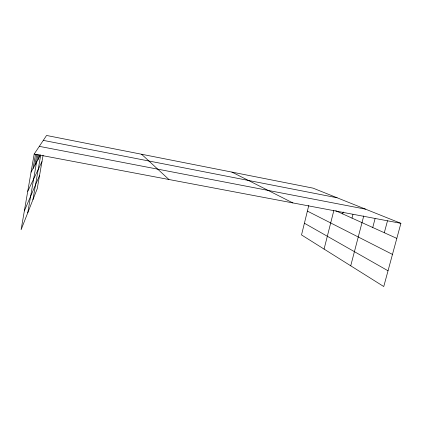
<?xml version="1.0" encoding="UTF-8"?>
<svg xmlns="http://www.w3.org/2000/svg" width="422" height="422" viewBox="0 0 422 422"><rect width="100%" height="100%" fill="white"/><g stroke="black" fill="none" stroke-linecap="round" stroke-linejoin="round"><path stroke-width="0.63" d="M308.772 205.482L301.524 234.933L383.756 286.533L400.9 223.328L313.045 188.138L46.557 135.467L34.187 154.051L21.1 229.716L37.22 188.745L43.102 155.201M33.058 168.505L35.495 154.447M34.884 165.213L36.756 154.415M27.752 212.804L37.88 154.589M38.096 159.41L38.866 154.974M39.515 156.847L39.847 154.937M32.948 199.611L40.718 155.101M324.08 249.085L333.823 210.578M342.69 213.896L343.17 212.008M352.006 218.116L352.966 214.392M350.724 265.807L363.759 215.895M372.737 227.495L375.084 218.607M384.305 232.728L387.512 220.759M24.355 210.894L39.557 175.436M27.741 191.314L41.973 161.626M31.059 172.118L40.565 154.948M34.187 154.051L400.9 223.328M39.309 146.355L365.515 209.154M43.292 140.373L337.062 197.76M335.722 210.747L396.817 238.388M231.9 172.097L292.873 202.924M307.39 211.095L392.471 254.408M304.404 223.227L388.029 270.782M141.576 154.246L168.937 179.508"/></g></svg>
